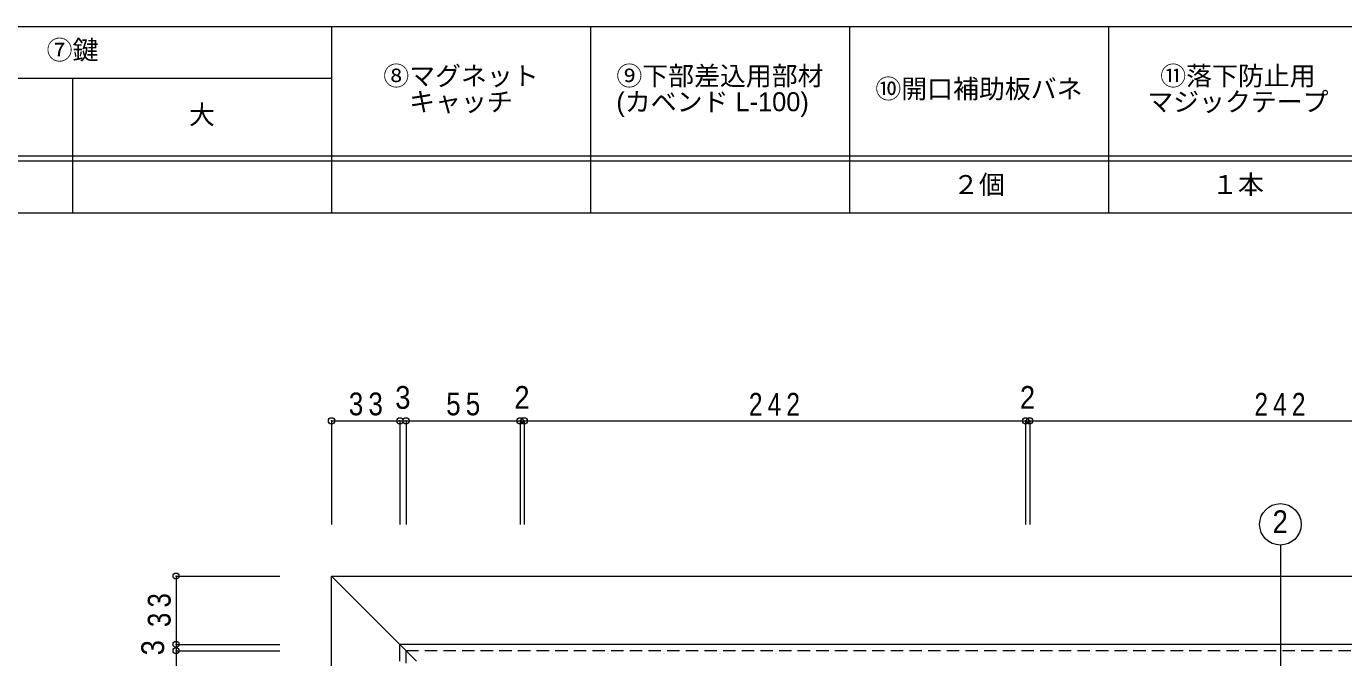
# Model space of a CAD drawing. Units: millimetres at full size, sheet at 1:5. Extents: x -5004 to 1000, y -688 to 1033.
# Drawn here: x -22 to 614, y 383 to 688 of the extents above; entities that cross this region are included whole.
import ezdxf
from ezdxf.enums import TextEntityAlignment as Align

# ---------------------------------------------------------------- set-up
doc = ezdxf.new("R2010")
doc.units = ezdxf.units.MM
doc.header["$LTSCALE"] = 5
doc.header["$PDMODE"] = 32
doc.header["$PDSIZE"] = 3
doc.linetypes.add('DASHED1', pattern=[1.8, 1.2, -0.6])
for name, color, linetype, lineweight in [('2-0_ＫＢ製品', 2, 'DASHED1', 9), ('2-3_寸法', 4, 'Continuous', 9), ('2-4_引出線字', 4, 'Continuous', 9), ('2-5_文字', 7, 'Continuous', 9), ('2-A_ベース', 3, 'Continuous', 9), ('F-0_図面枠', 6, 'Continuous', 9), ('F-5_F-5ﾚｲﾔ', 7, 'Continuous', 9)]:
    doc.layers.add(name, color=color, linetype=linetype, lineweight=lineweight)
doc.styles.add('HGｺﾞｼｯｸM', font='')
doc.styles.get('HGｺﾞｼｯｸM').set_extended_font_data('HGｺﾞｼｯｸM')

msp = doc.modelspace()

# ---------------------------------------------------------------- linework, layer by layer
at = {"layer": '2-0_ＫＢ製品'}
for p in [(161, -214), (761, 386)]:
    msp.add_line(p, (161, 386), dxfattribs=at)
at = {"layer": '2-3_寸法'}
for p, q in [((125, 497), (158, 497)), ((125, 497), (125, 447)), ((158, 497), (158, 447)), ((158, 497), (161, 497)), ((161, 497), (161, 447)), ((161, 497), (216, 497)), ((216, 497), (216, 447)), ((216, 497), (218, 497)), ((218, 497), (218, 447)), ((218, 497), (460, 497)), ((460, 497), (460, 447)), ((460, 497), (462, 497)), ((462, 497), (462, 447)), ((462, 497), (704, 497)), ((50, 422), (50, 389)), ((50, 422), (100, 422)), ((50, 389), (100, 389)), ((50, 389), (50, 386)), ((50, 386), (100, 386)), ((50, 386), (50, 87))]:
    msp.add_line(p, q, dxfattribs=at)
for p in [(125, 497), (158, 497), (161, 497), (216, 497), (218, 497), (460, 497), (462, 497), (50, 422), (50, 389), (50, 386)]:
    msp.add_point(p, dxfattribs=at)
at = {"layer": '2-4_引出線字'}
msp.add_line((583, 437), (583, 353.5), dxfattribs=at)
msp.add_circle((583, 447), 10, dxfattribs=at)
at = {"layer": '2-A_ベース'}
for p, q in [((125, 422), (797, 422)), ((125, -250), (125, 422)), ((125, 422), (166, 381)), ((764, 389), (158, 389)), ((158, 381), (158, 389))]:
    msp.add_line(p, q, dxfattribs=at)
at = {"layer": 'F-0_図面枠'}
msp.add_line((-1000, 687.5), (1000, 687.5), dxfattribs=at)
at = {"layer": 'F-5_F-5ﾚｲﾔ'}
for p, q in [((125, 687.5), (125, 597.5)), ((250, 687.5), (250, 597.5)), ((375, 687.5), (375, 597.5)), ((500, 687.5), (500, 597.5)), ((-125, 662.5), (125, 662.5)), ((0, 662.5), (0, 597.5)), ((-1000, 625), (750, 625)), ((-1000, 622.5), (750, 622.5)), ((-1000, 597.5), (1000, 597.5))]:
    msp.add_line(p, q, dxfattribs=at)

# ---------------------------------------------------------------- texts
at = {"layer": '2-3_寸法', "color": 7, "style": 'HGｺﾞｼｯｸM', "width": 0.9}
for s, p in [('3', (155.75, 499.5)), ('2', (213.25, 499.5)), ('2', (457.25, 499.5))]:
    msp.add_text(s, height=11, dxfattribs=at).set_placement(p, align=Align.BOTTOM_LEFT)
msp.add_text('3', height=11, rotation=90, dxfattribs=at).set_placement((47.5, 383.75), align=Align.BOTTOM_LEFT)
at = {"layer": '2-3_寸法', "color": 7, "char_height": 11, "attachment_point": 7, "style": 'HGｺﾞｼｯｸM'}
for s, insert in [('\\T1.36;\\W0.85;33', (133.375, 499.5)), ('\\T1.36;\\W0.85;55', (180.375, 499.5)), ('\\T1.38;\\W0.8;242', (326.5, 499.5)), ('\\T1.38;\\W0.8;242', (570.5, 499.5))]:
    msp.add_mtext(s, dxfattribs=dict(at, insert=insert))
at = {"layer": '2-3_寸法', "color": 7, "insert": (47.5, 397.375), "char_height": 11, "attachment_point": 7, "rotation": 90, "style": 'HGｺﾞｼｯｸM'}
msp.add_mtext('\\T1.36;\\W0.85;33', dxfattribs=at)
at = {"layer": '2-5_文字', "style": 'HGｺﾞｼｯｸM', "width": 0.9}
msp.add_text('2', height=11, dxfattribs=at).set_placement((579.25, 439.5), align=Align.BOTTOM_LEFT)
at = {"layer": 'F-5_F-5ﾚｲﾔ', "style": 'HGｺﾞｼｯｸM'}
for s, p in [('⑦鍵', (-12.5, 668.75)), ('⑧マグネット', (150, 656.25)), ('⑨下部差込用部材', (262.5, 656.25)), ('⑪落下防止用', (525, 656.25)), ('⑩開口補助板バネ', (387.5, 650)), ('キャッチ', (162.5, 643.75)), ('(カベンド L-100)', (262.5, 643.75)), ('マジックテープ', (518.75, 643.75)), ('大', (56.25, 637.5)), ('２個', (425, 603.75)), ('１本', (550, 603.75))]:
    msp.add_text(s, height=9.164, dxfattribs=at).set_placement(p, align=Align.BOTTOM_LEFT)

doc.saveas('drawing.dxf')
